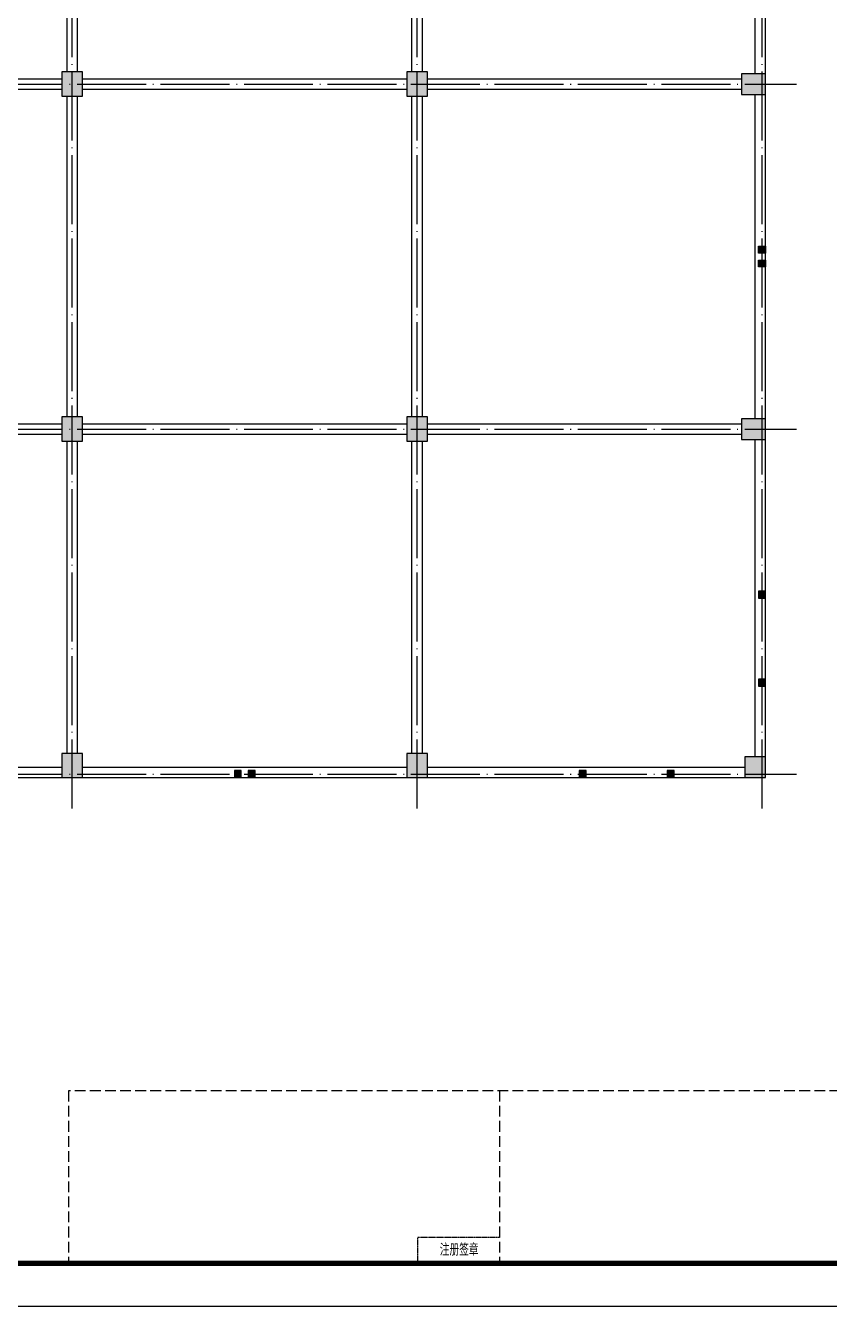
# Model space of a CAD drawing. Extents: x -2331248 to -1198620, y -977263 to -545844.
# Drawn here: x -1894620 to -1871318, y -765858 to -728733 of the extents above; entities that cross this region are included whole.
import ezdxf

# ---------------------------------------------------------------- set-up
doc = ezdxf.new("R2010")
doc.units = 0
doc.header["$LTSCALE"] = 1000
doc.header["$MEASUREMENT"] = 0
doc.linetypes.add('DASH', pattern=[0.35, 0.25, -0.1])
doc.linetypes.add('DOTE', pattern=[2.42, 2, -0.2, 0.02, -0.2])
doc.layers.get('0').update_dxf_attribs({"linetype": 'CONTINUOUS'})
for name, color, linetype in [('DOTE', 1, 'DOTE'), ('PUB_TITLE', 4, 'CONTINUOUS'), ('t图框', 222, 'CONTINUOUS'), ('构造柱', 6, 'CONTINUOUS'), ('柱涂实', 54, 'CONTINUOUS'), ('梁', 4, 'CONTINUOUS')]:
    doc.layers.add(name, color=color, linetype=linetype)
doc.layers.add('S_Cl', color=2, linetype='CONTINUOUS', lineweight=9)
doc.styles.add('房间名称', font='SIMPLEX', dxfattribs={"width": 0.7, "bigfont": '0HZTXT'})

# ---------------------------------------------------------------- blocks, each defined once
blk = doc.blocks.new('ASDDA')
at = {"layer": 't图框', "linetype": 'DASH'}
for p, q in [((-295866, 3065618), (-315866, 3065618)), ((-315866, 3065618), (-315866, 3061618)), ((-305866, 3065618), (-305866, 3061618))]:
    blk.add_line(p, q, dxfattribs=at)
at = {"layer": 't图框', "linetype": 'DASH', "ltscale": 0.01}
for p, q in [((-307773, 3062218), (-307773, 3061618)), ((-305866, 3062218), (-307773, 3062218))]:
    blk.add_line(p, q, dxfattribs=at)
at = {"layer": 't图框'}
blk.add_line((-315866, 3061618), (-273366, 3061618), dxfattribs=at)
at = {"style": '房间名称', "width": 0.7}
blk.add_text('注册签章', height=280, dxfattribs=at).set_placement((-307254, 3061794))

msp = doc.modelspace()

# ---------------------------------------------------------------- hatches: boundary and pattern name
at = {"layer": '柱涂实'}
for points in [[(-1892968.5, -730777.1), (-1892968.5, -730077.1), (-1893568.5, -730077.1), (-1893568.5, -730777.1)], [(-1882968.5, -730777.1), (-1882968.5, -730077.1), (-1883568.5, -730077.1), (-1883568.5, -730777.1)], [(-1873168.5, -730727.1), (-1873168.5, -730127.1), (-1873868.5, -730127.1), (-1873868.5, -730727.1)], [(-1892968.5, -740777.1), (-1892968.5, -740077.1), (-1893568.5, -740077.1), (-1893568.5, -740777.1)], [(-1882968.5, -740777.1), (-1882968.5, -740077.1), (-1883568.5, -740077.1), (-1883568.5, -740777.1)], [(-1873168.5, -740727.1), (-1873168.5, -740127.1), (-1873868.5, -740127.1), (-1873868.5, -740727.1)], [(-1892968.5, -750527.1), (-1892968.5, -749827.1), (-1893568.5, -749827.1), (-1893568.5, -750527.1)], [(-1882968.5, -750527.1), (-1882968.5, -749827.1), (-1883568.5, -749827.1), (-1883568.5, -750527.1)], [(-1873168.5, -750527.1), (-1873168.5, -749927.1), (-1873768.5, -749927.1), (-1873768.5, -750527.1)]]:
    msp.add_hatch(color=256, dxfattribs=at).paths.add_polyline_path(points)

# ---------------------------------------------------------------- linework, layer by layer
at = {"layer": 'DOTE'}
for p, q in [((-1893268.5, -751427.1), (-1893268.5, -699427.1)), ((-1883268.5, -751427.1), (-1883268.5, -699427.1)), ((-1873268.5, -751427.1), (-1873268.5, -699427.1)), ((-1934268.5, -730427.1), (-1872268.5, -730427.1)), ((-1934268.5, -740427.1), (-1872268.5, -740427.1)), ((-1934268.5, -750427.1), (-1872268.5, -750427.1))]:
    msp.add_line(p, q, dxfattribs=at)
at = {"layer": 'PUB_TITLE'}
msp.add_lwpolyline([(-1944128, -765858.1), (-1944128, -691608.1), (-1839003, -691608.1), (-1839003, -765858.1)], close=True, dxfattribs=at)
at = {"layer": 'PUB_TITLE', "const_width": 150}
msp.add_lwpolyline([(-1941003, -692858.1), (-1840253, -692858.1), (-1840253, -764608.1), (-1941003, -764608.1)], close=True, dxfattribs=at)
at = {"layer": 'S_Cl', "ltscale": 1}
for points in [[(-1892968.5, -730777.1), (-1892968.5, -730077.1), (-1893568.5, -730077.1), (-1893568.5, -730777.1)], [(-1882968.5, -730777.1), (-1882968.5, -730077.1), (-1883568.5, -730077.1), (-1883568.5, -730777.1)], [(-1873168.5, -730727.1), (-1873168.5, -730127.1), (-1873868.5, -730127.1), (-1873868.5, -730727.1)], [(-1892968.5, -740777.1), (-1892968.5, -740077.1), (-1893568.5, -740077.1), (-1893568.5, -740777.1)], [(-1882968.5, -740777.1), (-1882968.5, -740077.1), (-1883568.5, -740077.1), (-1883568.5, -740777.1)], [(-1873168.5, -740727.1), (-1873168.5, -740127.1), (-1873868.5, -740127.1), (-1873868.5, -740727.1)], [(-1892968.5, -750527.1), (-1892968.5, -749827.1), (-1893568.5, -749827.1), (-1893568.5, -750527.1)], [(-1882968.5, -750527.1), (-1882968.5, -749827.1), (-1883568.5, -749827.1), (-1883568.5, -750527.1)], [(-1873168.5, -750527.1), (-1873168.5, -749927.1), (-1873768.5, -749927.1), (-1873768.5, -750527.1)]]:
    msp.add_lwpolyline(points, close=True, dxfattribs=at)
at = {"layer": '构造柱'}
for points in [[(-1873368.5, -735327.1), (-1873368.5, -735127.1), (-1873168.5, -735127.1), (-1873168.5, -735327.1)], [(-1873368.5, -735727.1), (-1873368.5, -735527.1), (-1873168.5, -735527.1), (-1873168.5, -735727.1)], [(-1873168.5, -745127.1), (-1873368.5, -745127.1), (-1873368.5, -745327.1), (-1873168.5, -745327.1)], [(-1873168.5, -747677.1), (-1873368.5, -747677.1), (-1873368.5, -747877.1), (-1873168.5, -747877.1)], [(-1888368.5, -750327.1), (-1888568.5, -750327.1), (-1888568.5, -750527.1), (-1888368.5, -750527.1)], [(-1887968.5, -750327.1), (-1888168.5, -750327.1), (-1888168.5, -750527.1), (-1887968.5, -750527.1)], [(-1878368.5, -750327.1), (-1878568.5, -750327.1), (-1878568.5, -750527.1), (-1878368.5, -750527.1)], [(-1875818.5, -750327.1), (-1876018.5, -750327.1), (-1876018.5, -750527.1), (-1875818.5, -750527.1)]]:
    msp.add_lwpolyline(points, close=True, dxfattribs=at)
for points in [[(-1873368.5, -735327.1), (-1873168.5, -735327.1), (-1873368.5, -735127.1), (-1873168.5, -735127.1)], [(-1873368.5, -735727.1), (-1873168.5, -735727.1), (-1873368.5, -735527.1), (-1873168.5, -735527.1)], [(-1873168.5, -745127.1), (-1873168.5, -745327.1), (-1873368.5, -745127.1), (-1873368.5, -745327.1)], [(-1873168.5, -747677.1), (-1873168.5, -747877.1), (-1873368.5, -747677.1), (-1873368.5, -747877.1)], [(-1888368.5, -750327.1), (-1888368.5, -750527.1), (-1888568.5, -750327.1), (-1888568.5, -750527.1)], [(-1887968.5, -750327.1), (-1887968.5, -750527.1), (-1888168.5, -750327.1), (-1888168.5, -750527.1)], [(-1878368.5, -750327.1), (-1878368.5, -750527.1), (-1878568.5, -750327.1), (-1878568.5, -750527.1)], [(-1875818.5, -750327.1), (-1875818.5, -750527.1), (-1876018.5, -750327.1), (-1876018.5, -750527.1)]]:
    msp.add_solid(points, dxfattribs=at)
at = {"layer": '柱涂实', "linetype": 'Continuous'}
for points in [[(-1892968.5, -730777.1), (-1892968.5, -730077.1), (-1893568.5, -730077.1), (-1893568.5, -730777.1)], [(-1882968.5, -730777.1), (-1882968.5, -730077.1), (-1883568.5, -730077.1), (-1883568.5, -730777.1)], [(-1873168.5, -730727.1), (-1873168.5, -730127.1), (-1873868.5, -730127.1), (-1873868.5, -730727.1)], [(-1892968.5, -740777.1), (-1892968.5, -740077.1), (-1893568.5, -740077.1), (-1893568.5, -740777.1)], [(-1882968.5, -740777.1), (-1882968.5, -740077.1), (-1883568.5, -740077.1), (-1883568.5, -740777.1)], [(-1873168.5, -740727.1), (-1873168.5, -740127.1), (-1873868.5, -740127.1), (-1873868.5, -740727.1)], [(-1892968.5, -750527.1), (-1892968.5, -749827.1), (-1893568.5, -749827.1), (-1893568.5, -750527.1)], [(-1882968.5, -750527.1), (-1882968.5, -749827.1), (-1883568.5, -749827.1), (-1883568.5, -750527.1)], [(-1873168.5, -750527.1), (-1873168.5, -749927.1), (-1873768.5, -749927.1), (-1873768.5, -750527.1)]]:
    msp.add_lwpolyline(points, close=True, dxfattribs=at)
at = {"layer": '梁', "ltscale": 1}
for p, q in [((-1893418.5, -730077.1), (-1893418.5, -720777.1)), ((-1893118.5, -730077.1), (-1893118.5, -720777.1)), ((-1883418.5, -730077.1), (-1883418.5, -720777.1)), ((-1883118.5, -730077.1), (-1883118.5, -720777.1)), ((-1873468.5, -730127.1), (-1873468.5, -720727.1)), ((-1873168.5, -730127.1), (-1873168.5, -720727.1)), ((-1902968.5, -730277.1), (-1893568.5, -730277.1)), ((-1902968.5, -730577.1), (-1893568.5, -730577.1)), ((-1892968.5, -730277.1), (-1883568.5, -730277.1)), ((-1892968.5, -730577.1), (-1883568.5, -730577.1)), ((-1882968.5, -730277.1), (-1873868.5, -730277.1)), ((-1882968.5, -730577.1), (-1873868.5, -730577.1)), ((-1893418.5, -740077.1), (-1893418.5, -730777.1)), ((-1893118.5, -740077.1), (-1893118.5, -730777.1)), ((-1883418.5, -740077.1), (-1883418.5, -730777.1)), ((-1883118.5, -740077.1), (-1883118.5, -730777.1)), ((-1873468.5, -740127.1), (-1873468.5, -730727.1)), ((-1873168.5, -740127.1), (-1873168.5, -730727.1)), ((-1902968.5, -740277.1), (-1893568.5, -740277.1)), ((-1902968.5, -740577.1), (-1893568.5, -740577.1)), ((-1892968.5, -740277.1), (-1883568.5, -740277.1)), ((-1892968.5, -740577.1), (-1883568.5, -740577.1)), ((-1882968.5, -740277.1), (-1873868.5, -740277.1)), ((-1882968.5, -740577.1), (-1873868.5, -740577.1)), ((-1893418.5, -749827.1), (-1893418.5, -740777.1)), ((-1893118.5, -749827.1), (-1893118.5, -740777.1)), ((-1883418.5, -749827.1), (-1883418.5, -740777.1)), ((-1883118.5, -749827.1), (-1883118.5, -740777.1)), ((-1873468.5, -749927.1), (-1873468.5, -740727.1)), ((-1873168.5, -749927.1), (-1873168.5, -740727.1)), ((-1902968.5, -750227.1), (-1893568.5, -750227.1)), ((-1892968.5, -750227.1), (-1883568.5, -750227.1)), ((-1882968.5, -750227.1), (-1873768.5, -750227.1)), ((-1902968.5, -750527.1), (-1893568.5, -750527.1)), ((-1892968.5, -750527.1), (-1883568.5, -750527.1)), ((-1882968.5, -750527.1), (-1873768.5, -750527.1))]:
    msp.add_line(p, q, dxfattribs=at)

# ---------------------------------------------------------------- block references
at = {"lineweight": -3, "xscale": 1.250016957928892, "yscale": 1.250016958278138, "zscale": 1.250016957604765}
msp.add_blockref('ASDDA', (-1498541.4, -4591683), dxfattribs=at)

doc.saveas('drawing.dxf')
